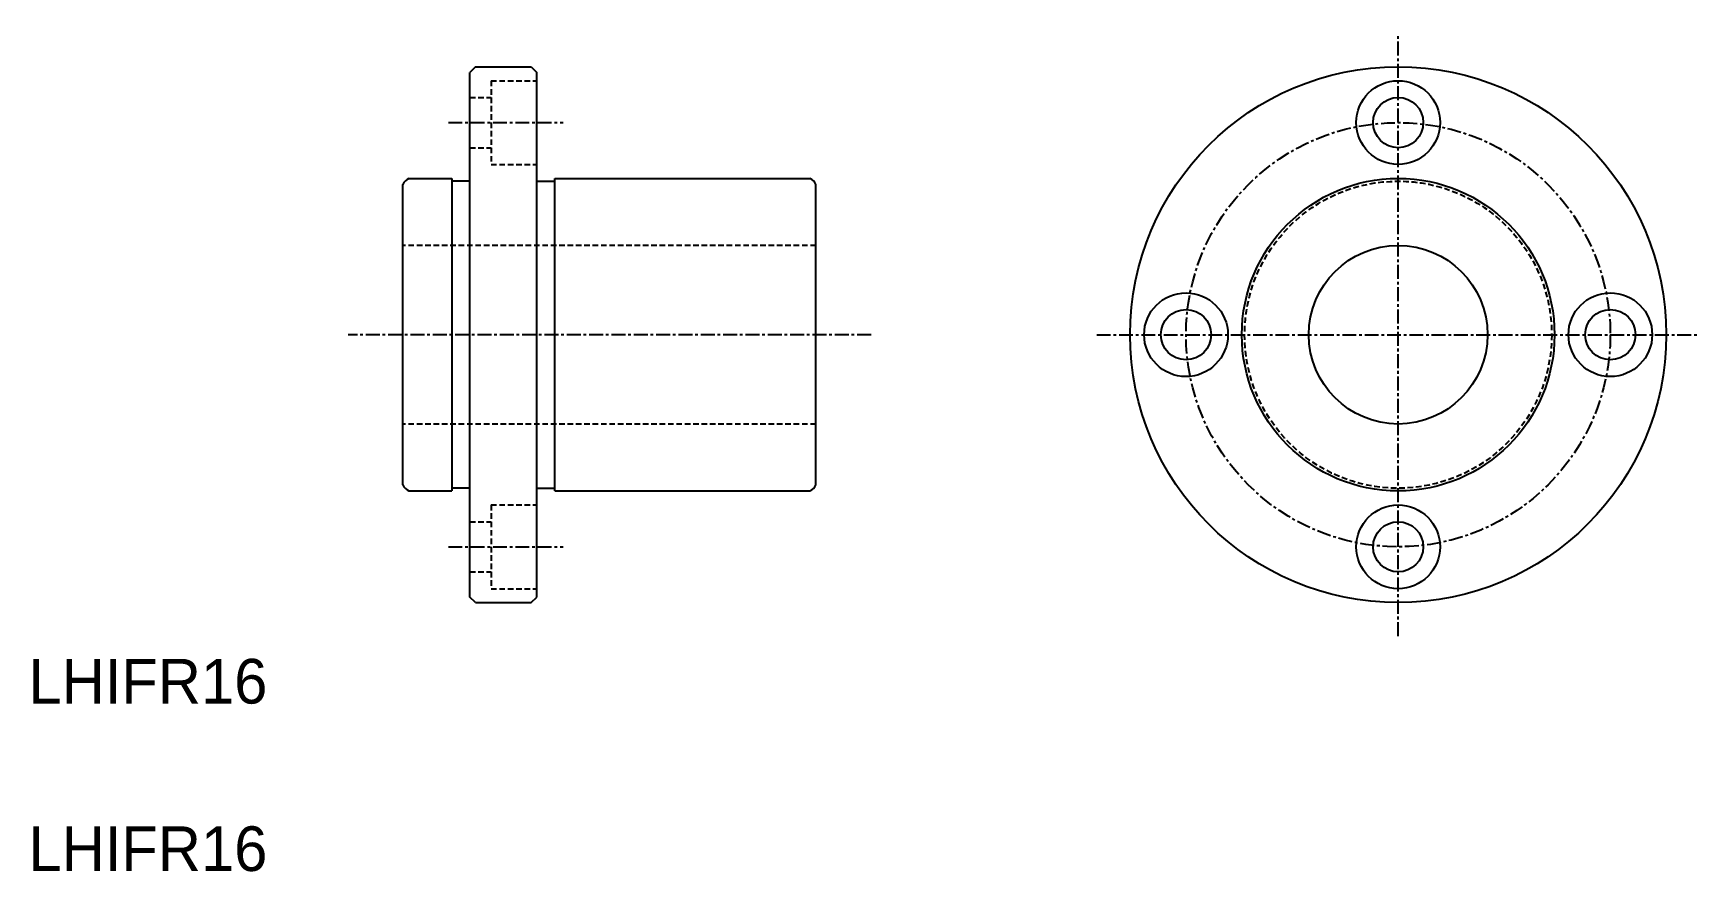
# Model space of a CAD drawing. Extents: x 235 to 384, y 131 to 206.
import ezdxf

# ---------------------------------------------------------------- set-up
doc = ezdxf.new("R2010")
doc.units = 0
doc.linetypes.add('CENTER', pattern=[2, 1.25, -0.25, 0.25, -0.25])
doc.linetypes.add('DASHED', pattern=[0.75, 0.5, -0.25])
doc.layers.get('0').update_dxf_attribs({"linetype": 'CONTINUOUS'})
doc.layers.add('CENTER', color=1, linetype='CENTER')

msp = doc.modelspace()

# ---------------------------------------------------------------- linework, layer by layer
at = {"color": 7, "linetype": 'CONTINUOUS'}
for p, q in [((274.79, 203.32), (274.29, 202.82)), ((274.79, 203.32), (279.79, 203.32)), ((279.79, 203.32), (280.29, 202.82)), ((274.29, 155.82), (274.29, 202.82)), ((280.29, 155.82), (280.29, 202.82)), ((268.29, 165.86), (268.29, 192.77)), ((268.83, 193.32), (272.69, 193.32)), ((272.69, 193.32), (272.69, 165.32)), ((274.29, 193.07), (272.69, 193.07)), ((280.29, 193.07), (281.89, 193.07)), ((281.89, 193.32), (304.75, 193.32)), ((281.89, 165.32), (281.89, 193.32)), ((305.29, 165.86), (305.29, 192.77)), ((268.83, 165.32), (272.69, 165.32)), ((274.29, 165.57), (272.69, 165.57)), ((280.29, 165.57), (281.89, 165.57)), ((281.89, 165.32), (304.75, 165.32)), ((274.79, 155.32), (274.29, 155.82)), ((274.79, 155.32), (279.79, 155.32)), ((279.79, 155.32), (280.29, 155.82))]:
    msp.add_line(p, q, dxfattribs=at)
at = {"color": 3, "linetype": 'DASHED'}
for p, q in [((276.19, 202.07), (276.19, 194.57)), ((276.19, 202.07), (280.29, 202.07)), ((274.29, 200.57), (276.19, 200.57)), ((274.29, 196.07), (276.19, 196.07)), ((276.19, 194.57), (280.29, 194.57)), ((305.29, 187.32), (268.29, 187.32)), ((305.29, 171.32), (268.29, 171.32)), ((276.19, 164.07), (276.19, 156.57)), ((276.19, 164.07), (280.29, 164.07)), ((274.29, 162.57), (276.19, 162.57)), ((274.29, 158.07), (276.19, 158.07)), ((276.19, 156.57), (280.29, 156.57))]:
    msp.add_line(p, q, dxfattribs=at)
for p, q in [((280.29, 179.32), (280.29, 179.32)), ((280.29, 167.57), (280.29, 167.57))]:
    msp.add_line(p, q)
at = {"color": 7, "linetype": 'CONTINUOUS'}
for centre, radius in [((357.43, 179.32), 24), ((357.43, 198.32), 3.75), ((357.43, 198.32), 2.25), ((357.43, 179.32), 14), ((357.43, 179.32), 8), ((338.43, 179.32), 3.75), ((376.43, 179.32), 3.75), ((338.43, 179.32), 2.25), ((376.43, 179.32), 2.25), ((357.43, 160.32), 3.75), ((357.43, 160.32), 2.25)]:
    msp.add_circle(centre, radius, dxfattribs=at)
at = {"color": 3, "linetype": 'DASHED'}
msp.add_circle((357.43, 179.32), 13.75, dxfattribs=at)
at = {"color": 7, "linetype": 'CONTINUOUS'}
for centre, start, end in [((269.44, 192.17), 117.7958, 152.2042), ((304.14, 192.17), 27.7958, 62.2042), ((269.44, 166.47), 207.7958, 242.2042), ((304.14, 166.47), 297.7958, 332.2042)]:
    msp.add_arc(centre, 1.3, start, end, dxfattribs=at)
at = {"layer": 'CENTER', "color": 1, "linetype": 'CENTER'}
for p, q in [((357.43, 152.32), (357.43, 206.32)), ((272.37, 198.32), (282.64, 198.32)), ((310.22, 179.32), (263.39, 179.32)), ((330.43, 179.32), (384.43, 179.32)), ((272.37, 160.32), (282.64, 160.32))]:
    msp.add_line(p, q, dxfattribs=at)
msp.add_circle((357.43, 179.32), 19, dxfattribs=at)

# ---------------------------------------------------------------- texts
at = {"color": 7, "linetype": 'CONTINUOUS'}
for p in [(234.76, 146.28), (234.76, 131.28)]:
    msp.add_text('LHIFR16', height=4, dxfattribs=at).set_placement(p)

doc.saveas('drawing.dxf')
